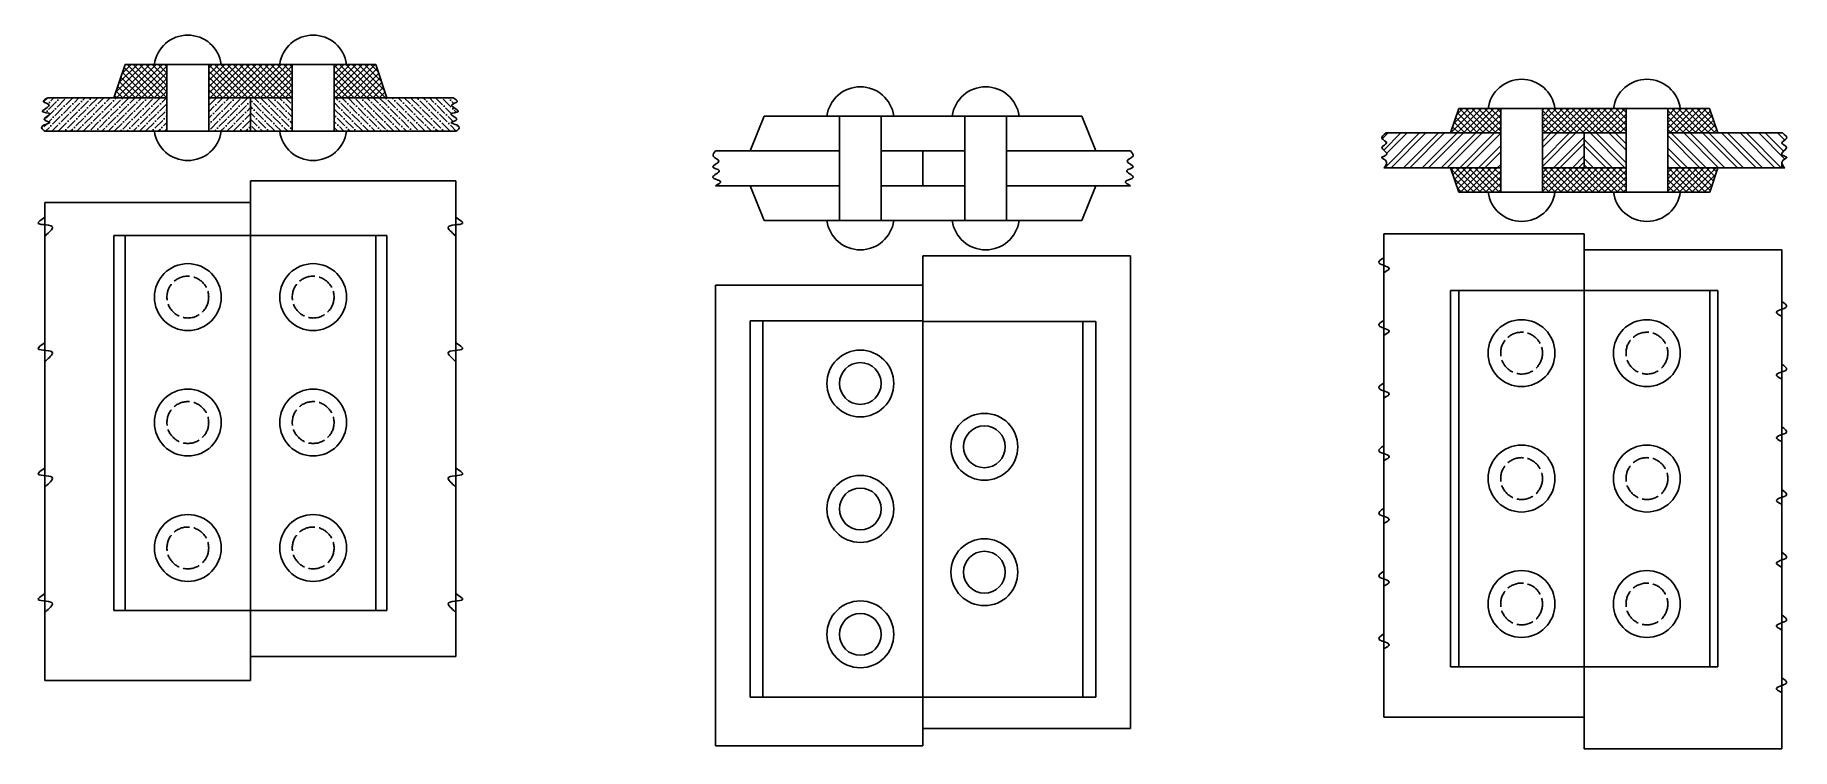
# Model space of a CAD drawing. Header units: millimetres. Extents: x 3646 to 4907, y 1504 to 2016.
import ezdxf

# ---------------------------------------------------------------- set-up
doc = ezdxf.new("R2010")
doc.units = ezdxf.units.MM
doc.linetypes.add('ACAD_ISO02W100', pattern=[15, 12, -3])

msp = doc.modelspace()

# ---------------------------------------------------------------- hatches: boundary and pattern name
h = msp.add_hatch()
h.set_pattern_fill('ANSI37', color=256, angle=90)
h.paths.add_polyline_path([(3830.5, 1995.1), (3770.5, 1995.1), (3770.5, 1971.1), (3830.5, 1971.1)])
h.paths.add_polyline_path([(3740.5, 1995.1), (3710.5, 1995.1), (3702.5, 1971.1), (3740.5, 1971.1)])
h.paths.add_polyline_path([(3890.5, 1995.1), (3860.5, 1995.1), (3860.5, 1971.1), (3898.4, 1971.1)])
h = msp.add_hatch()
h.set_pattern_fill('ANSI36', color=256)
edge = h.paths.add_edge_path()
edge.add_line((3740.5, 1971.1), (3654.9, 1971.1))
edge.add_spline(control_points=[(3654.9, 1971.1), (3653.2, 1970), (3649.5, 1967.9), (3660.2, 1966.2), (3645.9, 1960.3), (3661.2, 1960.4), (3648.2, 1955.3), (3661.1, 1953.1), (3647.7, 1951.6), (3651.8, 1947.7), (3652.9, 1947.1)], knot_values=[0, 0, 0, 0, 4.145702, 8.739879, 15.453668, 21.041059, 26.81662, 31.31973, 38.167869, 40.773232, 40.773232, 40.773232, 40.773232], degree=3, periodic=0)
edge.add_line((3652.9, 1947.1), (3740.5, 1947.1))
edge.add_line((3740.5, 1947.1), (3740.5, 1971.1))
h.paths.add_polyline_path([(3800.5, 1971.1), (3770.5, 1971.1), (3770.5, 1947.1), (3800.5, 1947.1)])
h = msp.add_hatch()
h.set_pattern_fill('ANSI36', color=256, angle=90)
edge = h.paths.add_edge_path()
edge.add_spline(control_points=[(3948, 1947.1), (3949.1, 1947.7), (3953.2, 1951.6), (3939.9, 1953.1), (3952.7, 1955.3), (3939.7, 1960.4), (3955, 1960.3), (3940.7, 1966.2), (3951.4, 1967.9), (3947.7, 1970), (3946, 1971.1)], knot_values=[0, 0, 0, 0, 2.605363, 9.453502, 13.956612, 19.732174, 25.319564, 32.033353, 36.62753, 40.773232, 40.773232, 40.773232, 40.773232], degree=3, periodic=0)
edge.add_line((3946, 1971.1), (3860.5, 1971.1))
edge.add_line((3860.5, 1971.1), (3860.5, 1947.1))
edge.add_line((3860.5, 1947.1), (3948, 1947.1))
h.paths.add_polyline_path([(3830.5, 1971.1), (3800.5, 1971.1), (3800.5, 1947.1), (3830.5, 1947.1)])
h = msp.add_hatch()
h.set_pattern_fill('ANSI37', color=256, angle=90)
h.paths.add_polyline_path([(4788.2, 1963.4), (4728.2, 1963.4), (4728.2, 1945.9), (4788.2, 1945.9)])
h.paths.add_polyline_path([(4698.2, 1963.4), (4668.2, 1963.4), (4662.2, 1945.9), (4698.2, 1945.9)])
h.paths.add_polyline_path([(4848.2, 1963.4), (4818.2, 1963.4), (4818.2, 1945.9), (4854.2, 1945.9)])
h.paths.add_polyline_path([(4854.2, 1920.9), (4818.2, 1920.9), (4818.2, 1903.4), (4848.3, 1903.4)])
h.paths.add_polyline_path([(4788.2, 1920.9), (4728.2, 1920.9), (4728.2, 1903.4), (4788.2, 1903.4)])
h.paths.add_polyline_path([(4698.2, 1920.9), (4662.2, 1920.9), (4668.2, 1903.4), (4698.2, 1903.4)])
h = msp.add_hatch()
h.set_pattern_fill('ANSI32', color=256)
edge = h.paths.add_edge_path()
edge.add_line((4698.2, 1945.9), (4615.9, 1945.9))
edge.add_spline(control_points=[(4615.9, 1945.9), (4614.1, 1944.5), (4610.5, 1941.9), (4619.3, 1938.7), (4609.2, 1935.5), (4620.5, 1930.5), (4609.2, 1928.2), (4618.4, 1926.3), (4615.2, 1921.7), (4614.2, 1920.9)], knot_values=[0, 0, 0, 0, 4.972547, 9.646125, 14.319704, 20.413258, 24.909483, 30.032507, 33.092254, 33.092254, 33.092254, 33.092254], degree=3, periodic=0)
edge.add_line((4614.2, 1920.9), (4698.2, 1920.9))
edge.add_line((4698.2, 1920.9), (4698.2, 1945.9))
h.paths.add_polyline_path([(4758.2, 1945.9), (4728.2, 1945.9), (4728.2, 1920.9), (4758.2, 1920.9)])
h = msp.add_hatch()
h.set_pattern_fill('ANSI32', color=256, angle=90)
edge = h.paths.add_edge_path()
edge.add_spline(control_points=[(4902.2, 1920.9), (4901.3, 1921.7), (4898, 1926.3), (4907.2, 1928.2), (4896, 1930.5), (4907.3, 1935.5), (4897.1, 1938.7), (4905.9, 1941.9), (4902.4, 1944.5), (4900.5, 1945.9)], knot_values=[0, 0, 0, 0, 3.059748, 8.182771, 12.678996, 18.77255, 23.446129, 28.119707, 33.092254, 33.092254, 33.092254, 33.092254], degree=3, periodic=0)
edge.add_line((4900.5, 1945.9), (4818.2, 1945.9))
edge.add_line((4818.2, 1945.9), (4818.2, 1920.9))
edge.add_line((4818.2, 1920.9), (4902.2, 1920.9))
h.paths.add_polyline_path([(4788.2, 1945.9), (4758.2, 1945.9), (4758.2, 1920.9), (4788.2, 1920.9)])

# ---------------------------------------------------------------- linework, layer by layer
for p, q in [((3710.5, 1995.1), (3702.5, 1971.1)), ((3710.5, 1995.1), (3890.5, 1995.1)), ((3755.5, 1995.1), (3710.5, 1995.1)), ((3779.5, 1995.1), (3731.5, 1995.1)), ((3755.5, 1995.1), (3740.5, 1995.1)), ((3740.5, 1995.1), (3740.5, 1947.1)), ((3755.5, 1995.1), (3779.5, 1995.1)), ((3755.5, 1995.1), (3770.5, 1995.1)), ((3770.5, 1995.1), (3770.5, 1947.1)), ((3830.5, 1995.1), (3830.5, 1947.1)), ((3860.5, 1995.1), (3860.5, 1947.1)), ((3890.5, 1995.1), (3898.4, 1971.1)), ((3654.9, 1971.1), (3740.5, 1971.1)), ((3770.5, 1971.1), (3830.5, 1971.1)), ((3800.5, 1971.1), (3800.5, 1947.1)), ((3860.5, 1971.1), (3946, 1971.1)), ((4169.4, 1958), (4159.2, 1933)), ((4169.4, 1958), (4397.4, 1958)), ((4214.4, 1958), (4169.4, 1958)), ((4238.4, 1958), (4214.4, 1958)), ((4223.4, 1958), (4223.4, 1883)), ((4238.4, 1958), (4262.4, 1958)), ((4253.4, 1958), (4253.4, 1883)), ((4328.4, 1958), (4304.4, 1958)), ((4313.4, 1958), (4313.4, 1883)), ((4328.4, 1958), (4352.4, 1958)), ((4343.4, 1958), (4343.4, 1883)), ((4397.4, 1958), (4407.6, 1933)), ((4668.2, 1963.4), (4662.2, 1945.9)), ((4668.2, 1963.4), (4848.2, 1963.4)), ((4713.2, 1963.4), (4668.2, 1963.4)), ((4737.2, 1963.4), (4689.2, 1963.4)), ((4713.2, 1963.4), (4698.2, 1963.4)), ((4698.2, 1963.4), (4698.2, 1903.4)), ((4713.2, 1963.4), (4705.7, 1963.4)), ((4758.2, 1963.4), (4713.2, 1963.4)), ((4713.2, 1963.4), (4737.2, 1963.4)), ((4728.2, 1903.4), (4728.2, 1963.4)), ((4788.2, 1903.4), (4788.2, 1963.4)), ((4818.2, 1963.4), (4818.2, 1903.4)), ((4848.2, 1963.4), (4854.2, 1945.9)), ((3652.9, 1947.1), (3948, 1947.1)), ((4615.9, 1945.9), (4698.2, 1945.9)), ((4728.2, 1945.9), (4788.2, 1945.9)), ((4758.2, 1945.9), (4758.2, 1920.9)), ((4818.2, 1945.9), (4900.5, 1945.9)), ((4134.5, 1933), (4223.4, 1933)), ((4253.4, 1933), (4313.4, 1933)), ((4283.4, 1933), (4283.4, 1908)), ((4343.4, 1933), (4432.4, 1933)), ((4614.2, 1920.9), (4698.2, 1920.9)), ((4662.2, 1920.9), (4668.2, 1903.4)), ((4728.2, 1920.9), (4788.2, 1920.9)), ((4818.2, 1920.9), (4902.2, 1920.9)), ((4854.2, 1920.9), (4848.3, 1903.4)), ((3800.5, 1911.5), (3800.5, 1873.1)), ((4134.5, 1908), (4223.4, 1908)), ((4169.4, 1883), (4159.2, 1908)), ((4253.4, 1908), (4313.4, 1908)), ((4343.4, 1908), (4432.4, 1908)), ((4397.4, 1883), (4407.6, 1908)), ((4668.2, 1903.4), (4848.3, 1903.4)), ((4698.2, 1903.4), (4728.2, 1903.4)), ((4169.4, 1883), (4397.4, 1883)), ((4238.4, 1883), (4214.4, 1883)), ((4238.4, 1883), (4262.4, 1883)), ((4328.4, 1883), (4304.4, 1883)), ((4328.4, 1883), (4352.4, 1883)), ((4432.4, 1857.8), (4283.4, 1857.8)), ((4283.4, 1857.8), (4283.4, 1836.7)), ((4432.4, 1857.8), (4432.4, 1518.6)), ((4134.5, 1836.7), (4134.5, 1506)), ((4134.5, 1836.7), (4283.4, 1836.7)), ((4283.4, 1836.7), (4283.4, 1810.7)), ((4159.2, 1811.1), (4283.4, 1811.1)), ((4159.2, 1811.1), (4159.2, 1541.1)), ((4168.3, 1811.1), (4168.3, 1541.1)), ((4283.4, 1811.1), (4283.4, 1541.7)), ((4283.4, 1810.7), (4407.6, 1810.7)), ((4398.2, 1810.7), (4398.2, 1541.1)), ((4407.6, 1810.7), (4407.6, 1541.1)), ((4407.6, 1541.1), (4159.2, 1541.1)), ((4283.4, 1541.1), (4283.4, 1541.7)), ((4283.4, 1506), (4283.4, 1541.1)), ((4432.4, 1518.6), (4283.4, 1518.6)), ((4134.5, 1506), (4283.4, 1506))]:
    msp.add_line(p, q)
at = {"color": 146, "true_color": 0x105689}
for p, q in [((4900.1, 1924.2), (4900.1, 1920.9)), ((3800.5, 1896), (3800.5, 1911.5)), ((3800.5, 1911.5), (3948, 1911.5)), ((3948, 1911.5), (3948, 1570.1)), ((4900.1, 1862.1), (4758.2, 1862.1)), ((4900.1, 1862.1), (4900.1, 1504)), ((3948, 1570.1), (3800.5, 1570.1)), ((4758.2, 1504), (4758.2, 1526.8)), ((4900.1, 1504), (4758.2, 1504))]:
    msp.add_line(p, q, dxfattribs=at)
at = {"color": 114, "true_color": 0x139b48}
for p, q in [((3652.9, 1896), (3652.9, 1553)), ((3800.5, 1896), (3652.9, 1896)), ((3800.5, 1553), (3800.5, 1896)), ((4662.2, 1832.9), (4662.2, 1562.9)), ((4668.2, 1832.9), (4662.2, 1832.9)), ((4662.2, 1832.9), (4854.2, 1832.9)), ((4668.2, 1832.9), (4668.2, 1562.9)), ((4848.3, 1832.9), (4848.3, 1562.9)), ((4854.2, 1832.9), (4854.2, 1562.9)), ((3652.9, 1553), (3800.5, 1553)), ((4854.2, 1562.9), (4662.2, 1562.9)), ((4713.2, 1562.9), (4668.2, 1562.9)), ((4668.2, 1562.9), (4854.2, 1562.9))]:
    msp.add_line(p, q, dxfattribs=at)
at = {"color": 2, "true_color": 0xf1eb1f}
for p, q in [((3702.5, 1872.2), (3898.4, 1872.2)), ((3702.5, 1872.2), (3702.5, 1603.2)), ((3710.5, 1872.2), (3710.5, 1603.2)), ((3890.5, 1872.2), (3890.5, 1603.2)), ((3898.4, 1872.2), (3898.4, 1603.2)), ((4614.2, 1873.4), (4614.2, 1526.8)), ((4758.2, 1873.4), (4614.2, 1873.4)), ((4758.2, 1526.8), (4758.2, 1873.4)), ((3710.5, 1603.2), (3702.5, 1603.2)), ((3702.5, 1603.2), (3898.4, 1603.2)), ((4614.2, 1526.8), (4758.2, 1526.8))]:
    msp.add_line(p, q, dxfattribs=at)
for centre, radius in [((3755.5, 1828.1), 24), ((3845.5, 1828.1), 24), ((4713.2, 1787.9), 24), ((4803.2, 1787.9), 24), ((4238.4, 1766.1), 24), ((4238.4, 1766.1), 15), ((3755.5, 1738.1), 24), ((3845.5, 1738.1), 24), ((4327.5, 1720.7), 24), ((4327.5, 1720.7), 15), ((4713.2, 1697.9), 24), ((4803.2, 1697.9), 24), ((4238.4, 1676.1), 24), ((4238.4, 1676.1), 15), ((3755.5, 1648.1), 24), ((3845.5, 1648.1), 24), ((4327.5, 1630.7), 24), ((4327.5, 1630.7), 15), ((4713.2, 1607.9), 24), ((4803.2, 1607.9), 24), ((4238.4, 1586.1), 24), ((4238.4, 1586.1), 15)]:
    msp.add_circle(centre, radius)
at = {"linetype": 'ACAD_ISO02W100'}
for centre in [(3755.5, 1828.1), (3845.5, 1828.1), (4713.2, 1787.9), (4803.2, 1787.9), (3755.5, 1738.1), (3845.5, 1738.1), (4713.2, 1697.9), (4803.2, 1697.9), (3755.5, 1648.1), (3845.5, 1648.1), (4713.2, 1607.9), (4803.2, 1607.9)]:
    msp.add_circle(centre, 15, dxfattribs=at)
for centre, start, end in [((3755.5, 1991.9), 7.6281, 172.3719), ((3845.5, 1991.9), 7.6281, 172.3719), ((4713.2, 1960.2), 7.6281, 172.3719), ((4803.2, 1960.2), 7.6281, 172.3719), ((4238.4, 1954.8), 7.6281, 172.3719), ((4328.4, 1954.8), 7.6281, 172.3719), ((3755.5, 1950.3), 187.6281, 352.3719), ((3845.5, 1950.3), 187.6281, 352.3719), ((4713.2, 1906.6), 187.6281, 352.3719), ((4803.2, 1906.6), 187.6281, 352.3719), ((4238.4, 1886.2), 187.6281, 352.3719), ((4328.4, 1886.2), 187.6281, 352.3719)]:
    msp.add_arc(centre, 24.2, start, end)
for points, knots in [([(3654.9, 1971.1), (3653.2, 1970), (3649.5, 1967.9), (3660.2, 1966.2), (3645.9, 1960.3), (3661.2, 1960.4), (3648.2, 1955.3), (3661.1, 1953.1), (3647.7, 1951.6), (3651.8, 1947.7), (3652.9, 1947.1)], [0, 0, 0, 0, 4.145702, 8.739879, 15.453668, 21.041059, 26.81662, 31.31973, 38.167869, 40.773232, 40.773232, 40.773232, 40.773232]), ([(3946, 1971.1), (3947.7, 1970), (3951.4, 1967.9), (3940.7, 1966.2), (3955, 1960.3), (3939.7, 1960.4), (3952.7, 1955.3), (3939.9, 1953.1), (3953.2, 1951.6), (3949.1, 1947.7), (3948, 1947.1)], [0, 0, 0, 0, 4.145702, 8.739879, 15.453668, 21.041059, 26.81662, 31.31973, 38.167869, 40.773232, 40.773232, 40.773232, 40.773232]), ([(4615.9, 1945.9), (4614.1, 1944.5), (4610.5, 1941.9), (4619.3, 1938.7), (4609.2, 1935.5), (4620.5, 1930.5), (4609.2, 1928.2), (4618.4, 1926.3), (4615.2, 1921.7), (4614.2, 1920.9)], [0, 0, 0, 0, 4.972547, 9.646125, 14.319704, 20.413258, 24.909483, 30.032507, 33.092254, 33.092254, 33.092254, 33.092254]), ([(4900.5, 1945.9), (4902.4, 1944.5), (4905.9, 1941.9), (4897.1, 1938.7), (4907.3, 1935.5), (4896, 1930.5), (4907.2, 1928.2), (4898, 1926.3), (4901.3, 1921.7), (4902.2, 1920.9)], [0, 0, 0, 0, 4.972547, 9.646125, 14.319704, 20.413258, 24.909483, 30.032507, 33.092254, 33.092254, 33.092254, 33.092254])]:
    msp.add_open_spline(points, degree=3, knots=knots)
for points in [[(4134.5, 1933), (4132.7, 1929.3), (4136.9, 1925.6), (4132.4, 1921.4), (4137.1, 1918.9), (4132.4, 1914), (4138.1, 1911), (4134.5, 1908)], [(4432.4, 1933), (4434.2, 1929.3), (4429.9, 1925.6), (4434.4, 1921.4), (4429.7, 1918.9), (4434.4, 1914), (4428.7, 1911), (4432.4, 1908)]]:
    msp.add_spline(points, degree=3)
at = {"color": 242, "true_color": 0xcd2027}
for points, knots in [([(3652.9, 1885.4), (3650.2, 1883.6), (3643.1, 1879), (3664.6, 1881.1), (3654.4, 1873.4), (3652.9, 1871.7)], [0, 0, 0, 0, 6.508444, 17.299012, 23.708945, 23.708945, 23.708945, 23.708945]), ([(3948, 1885.4), (3950.7, 1883.6), (3957.8, 1879), (3936.3, 1881.1), (3946.5, 1873.4), (3948, 1871.7)], [0, 0, 0, 0, 6.508444, 17.299012, 23.708945, 23.708945, 23.708945, 23.708945]), ([(4614.2, 1856.4), (4612.2, 1855), (4607, 1851.3), (4622.9, 1849.8), (4615, 1846.2), (4614.2, 1845.6)], [0, 0, 0, 0, 5.128167, 13.551136, 16.778295, 16.778295, 16.778295, 16.778295]), ([(4900.1, 1825), (4902.1, 1823.6), (4907.4, 1819.9), (4891.5, 1818.4), (4899.4, 1814.7), (4900.1, 1814.2)], [0, 0, 0, 0, 5.128167, 13.551136, 16.778295, 16.778295, 16.778295, 16.778295]), ([(4614.2, 1811.4), (4612.2, 1810), (4607, 1806.3), (4622.9, 1804.8), (4615, 1801.2), (4614.2, 1800.6)], [0, 0, 0, 0, 5.128167, 13.551136, 16.778295, 16.778295, 16.778295, 16.778295]), ([(3652.9, 1795.4), (3650.2, 1793.6), (3643.1, 1789), (3664.6, 1791.1), (3654.4, 1783.4), (3652.9, 1781.7)], [0, 0, 0, 0, 6.508444, 17.299012, 23.708945, 23.708945, 23.708945, 23.708945]), ([(3948, 1795.4), (3950.7, 1793.6), (3957.8, 1789), (3936.3, 1791.1), (3946.5, 1783.4), (3948, 1781.7)], [0, 0, 0, 0, 6.508444, 17.299012, 23.708945, 23.708945, 23.708945, 23.708945]), ([(4900.1, 1780), (4902.1, 1778.6), (4907.4, 1774.9), (4891.5, 1773.4), (4899.4, 1769.7), (4900.1, 1769.2)], [0, 0, 0, 0, 5.128167, 13.551136, 16.778295, 16.778295, 16.778295, 16.778295]), ([(4614.2, 1766.4), (4612.2, 1765), (4607, 1761.3), (4622.9, 1759.8), (4615, 1756.2), (4614.2, 1755.6)], [0, 0, 0, 0, 5.128167, 13.551136, 16.778295, 16.778295, 16.778295, 16.778295]), ([(4900.1, 1735), (4902.1, 1733.6), (4907.4, 1729.9), (4891.5, 1728.4), (4899.4, 1724.7), (4900.1, 1724.2)], [0, 0, 0, 0, 5.128167, 13.551136, 16.778295, 16.778295, 16.778295, 16.778295]), ([(4614.2, 1721.4), (4612.2, 1720), (4607, 1716.3), (4622.9, 1714.8), (4615, 1711.2), (4614.2, 1710.6)], [0, 0, 0, 0, 5.128167, 13.551136, 16.778295, 16.778295, 16.778295, 16.778295]), ([(4614.2, 1721.4), (4612.2, 1720), (4607, 1716.3), (4622.9, 1714.8), (4615, 1711.2), (4614.2, 1710.6)], [0, 0, 0, 0, 5.128167, 13.551136, 16.778295, 16.778295, 16.778295, 16.778295]), ([(3652.9, 1705.4), (3650.2, 1703.6), (3643.1, 1699), (3664.6, 1701.1), (3654.4, 1693.4), (3652.9, 1691.7)], [0, 0, 0, 0, 6.508444, 17.299012, 23.708945, 23.708945, 23.708945, 23.708945]), ([(3948, 1705.4), (3950.7, 1703.6), (3957.8, 1699), (3936.3, 1701.1), (3946.5, 1693.4), (3948, 1691.7)], [0, 0, 0, 0, 6.508444, 17.299012, 23.708945, 23.708945, 23.708945, 23.708945]), ([(4900.1, 1690), (4902.1, 1688.6), (4907.4, 1684.9), (4891.5, 1683.4), (4899.4, 1679.7), (4900.1, 1679.2)], [0, 0, 0, 0, 5.128167, 13.551136, 16.778295, 16.778295, 16.778295, 16.778295]), ([(4614.2, 1676.4), (4612.2, 1675), (4607, 1671.3), (4622.9, 1669.8), (4615, 1666.2), (4614.2, 1665.6)], [0, 0, 0, 0, 5.128167, 13.551136, 16.778295, 16.778295, 16.778295, 16.778295]), ([(4900.1, 1645), (4902.1, 1643.6), (4907.4, 1639.9), (4891.5, 1638.4), (4899.4, 1634.7), (4900.1, 1634.2)], [0, 0, 0, 0, 5.128167, 13.551136, 16.778295, 16.778295, 16.778295, 16.778295]), ([(4614.2, 1631.4), (4612.2, 1630), (4607, 1626.3), (4622.9, 1624.8), (4615, 1621.2), (4614.2, 1620.6)], [0, 0, 0, 0, 5.128167, 13.551136, 16.778295, 16.778295, 16.778295, 16.778295]), ([(3652.9, 1615.4), (3650.2, 1613.6), (3643.1, 1609), (3664.6, 1611.1), (3654.4, 1603.4), (3652.9, 1601.7)], [0, 0, 0, 0, 6.508444, 17.299012, 23.708945, 23.708945, 23.708945, 23.708945]), ([(3948, 1615.4), (3950.7, 1613.6), (3957.8, 1609), (3936.3, 1611.1), (3946.5, 1603.4), (3948, 1601.7)], [0, 0, 0, 0, 6.508444, 17.299012, 23.708945, 23.708945, 23.708945, 23.708945]), ([(4900.1, 1600), (4902.1, 1598.6), (4907.4, 1594.9), (4891.5, 1593.4), (4899.4, 1589.7), (4900.1, 1589.2)], [0, 0, 0, 0, 5.128167, 13.551136, 16.778295, 16.778295, 16.778295, 16.778295]), ([(4614.2, 1586.4), (4612.2, 1585), (4607, 1581.3), (4622.9, 1579.8), (4615, 1576.2), (4614.2, 1575.6)], [0, 0, 0, 0, 5.128167, 13.551136, 16.778295, 16.778295, 16.778295, 16.778295]), ([(4900.1, 1555), (4902.1, 1553.6), (4907.4, 1549.9), (4891.5, 1548.4), (4899.4, 1544.7), (4900.1, 1544.2)], [0, 0, 0, 0, 5.128167, 13.551136, 16.778295, 16.778295, 16.778295, 16.778295])]:
    msp.add_open_spline(points, degree=3, knots=knots, dxfattribs=at)

doc.saveas('drawing.dxf')
